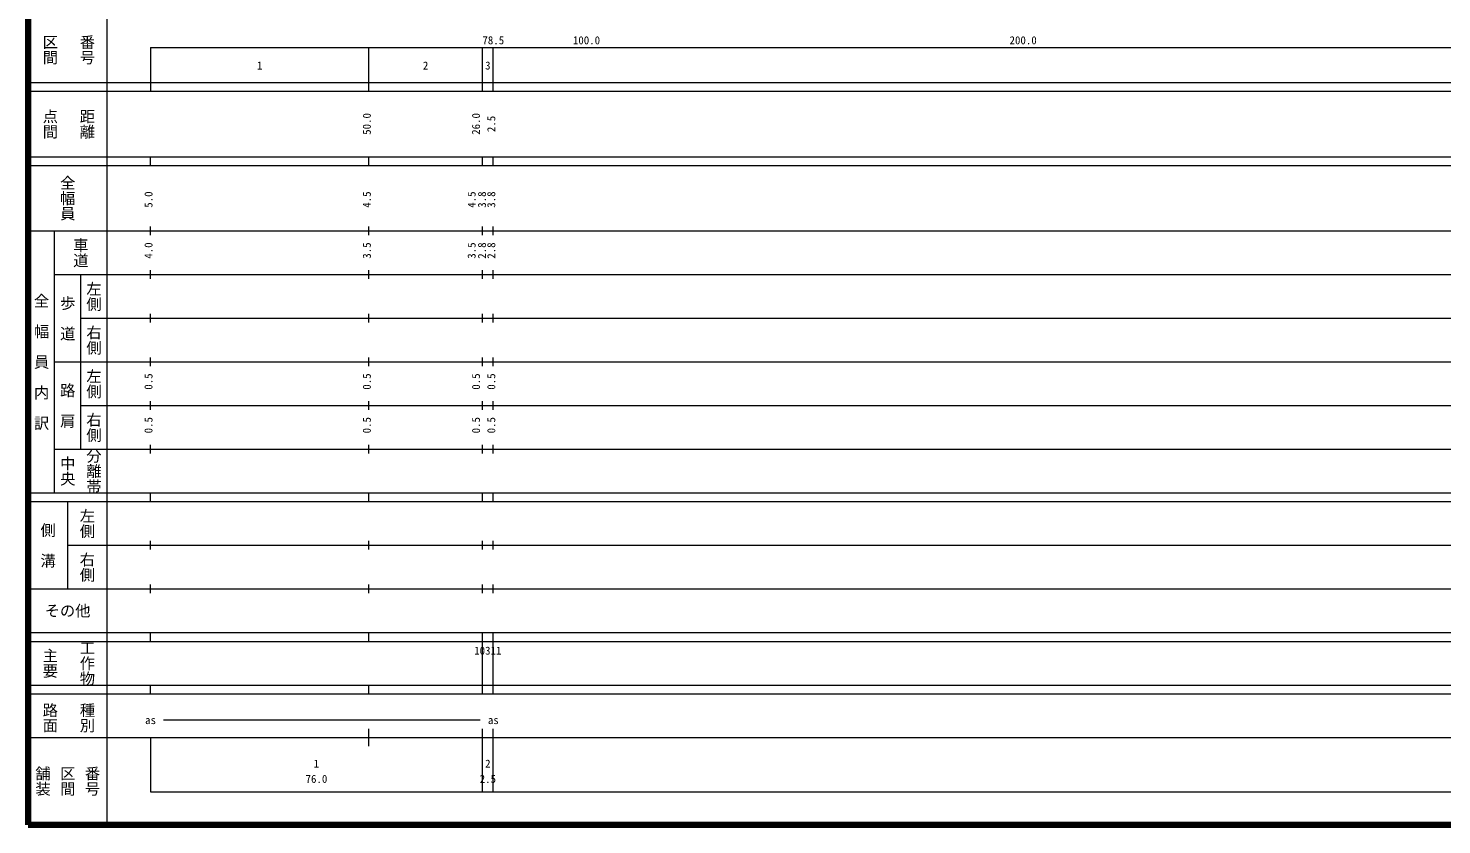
# Model space of a CAD drawing. Units: millimetres on the paper, enlarged 1000 times. Extents: x 40000 to 680000, y 20000 to 380000.
# Drawn here: x 40000 to 363711, y 20000 to 202409 of the extents above; entities that cross this region are included whole.
import ezdxf
from ezdxf.enums import TextEntityAlignment as Align

# ---------------------------------------------------------------- set-up
doc = ezdxf.new("R2010")
doc.units = ezdxf.units.MM
doc.header["$LTSCALE"] = 1000
doc.layers.add('M-TTL', color=2, linetype='Continuous', lineweight=140)
doc.layers.add('M-TTL-BAND', color=7, linetype='Continuous', lineweight=13)
doc.styles.add('@ＭＳ ゴシック', font='')
doc.styles.add('ＭＳ ゴシック', font='')
doc.styles.get('@ＭＳ ゴシック').set_extended_font_data('@MS Gothic')
doc.styles.get('ＭＳ ゴシック').set_extended_font_data('MS Gothic')

msp = doc.modelspace()

# ---------------------------------------------------------------- linework, layer by layer
at = {"layer": 'M-TTL'}
for p, q in [((40000, 380000), (40000, 20000)), ((40000, 20000), (680000, 20000))]:
    msp.add_line(p, q, dxfattribs=at)
at = {"layer": 'M-TTL-BAND'}
for p, q in [((58000, 370000), (58000, 20000)), ((68000, 198000), (579000, 198000)), ((68000, 198000), (68000, 188000)), ((118000, 188000), (118000, 198000)), ((144000, 188000), (144000, 198000)), ((146500, 188000), (146500, 198000)), ((40000, 190000), (579000, 190000)), ((40000, 188000), (579000, 188000)), ((40000, 173000), (579000, 173000)), ((68000, 171000), (68000, 173000)), ((118000, 171000), (118000, 173000)), ((144000, 171000), (144000, 173000)), ((146500, 171000), (146500, 173000)), ((40000, 171000), (579000, 171000)), ((40000, 156000), (579000, 156000)), ((46000, 96000), (46000, 156000)), ((68000, 155000), (68000, 157000)), ((118000, 155000), (118000, 157000)), ((144000, 155000), (144000, 157000)), ((146500, 155000), (146500, 157000)), ((46000, 146000), (579000, 146000)), ((52000, 146000), (52000, 106000)), ((68000, 145000), (68000, 147000)), ((118000, 145000), (118000, 147000)), ((144000, 145000), (144000, 147000)), ((146500, 145000), (146500, 147000)), ((52000, 136000), (579000, 136000)), ((68000, 135000), (68000, 137000)), ((118000, 135000), (118000, 137000)), ((144000, 135000), (144000, 137000)), ((146500, 135000), (146500, 137000)), ((68000, 125000), (68000, 127000)), ((118000, 125000), (118000, 127000)), ((144000, 125000), (144000, 127000)), ((146500, 125000), (146500, 127000)), ((46000, 126000), (579000, 126000)), ((68000, 115000), (68000, 117000)), ((118000, 115000), (118000, 117000)), ((144000, 115000), (144000, 117000)), ((146500, 115000), (146500, 117000)), ((52000, 116000), (579000, 116000)), ((68000, 105000), (68000, 107000)), ((118000, 105000), (118000, 107000)), ((144000, 105000), (144000, 107000)), ((146500, 105000), (146500, 107000)), ((46000, 106000), (579000, 106000)), ((40000, 96000), (579000, 96000)), ((40000, 94000), (579000, 94000)), ((49000, 94000), (49000, 74000)), ((68000, 94000), (68000, 96000)), ((118000, 94000), (118000, 96000)), ((144000, 94000), (144000, 96000)), ((146500, 94000), (146500, 96000)), ((68000, 83000), (68000, 85000)), ((118000, 83000), (118000, 85000)), ((144000, 83000), (144000, 85000)), ((146500, 83000), (146500, 85000)), ((49000, 84000), (579000, 84000)), ((68000, 73000), (68000, 75000)), ((118000, 73000), (118000, 75000)), ((144000, 73000), (144000, 75000)), ((146500, 73000), (146500, 75000)), ((40000, 74000), (579000, 74000)), ((40000, 64000), (579000, 64000)), ((40000, 62000), (579000, 62000)), ((68000, 62000), (68000, 64000)), ((118000, 62000), (118000, 64000)), ((144000, 62000), (144000, 64000)), ((144000, 52000), (144000, 62000)), ((146500, 62000), (146500, 64000)), ((146500, 52000), (146500, 62000)), ((40000, 52000), (579000, 52000)), ((68000, 50000), (68000, 52000)), ((118000, 50000), (118000, 52000)), ((144000, 50000), (144000, 52000)), ((146500, 50000), (146500, 52000)), ((40000, 50000), (579000, 50000)), ((71000, 44000), (143500, 44000)), ((40000, 40000), (579000, 40000)), ((68000, 40000), (68000, 27500)), ((118000, 38000), (118000, 42000)), ((144000, 27500), (144000, 42000)), ((146500, 27500), (146500, 42000)), ((68000, 27500), (579000, 27500))]:
    msp.add_line(p, q, dxfattribs=at)

# ---------------------------------------------------------------- texts
at = {"layer": 'M-TTL-BAND', "style": '@ＭＳ ゴシック'}
for s, p in [('番号', (53500, 197500)), ('区間', (45000, 197500)), ('点間', (45000, 180500)), ('距離', (53500, 180500)), ('全幅員', (49000, 163500)), ('車道', (52000, 151000)), ('左側', (55000, 141000)), ('全\u3000幅\u3000員\u3000内\u3000訳', (43000, 126000)), ('歩\u3000道', (49000, 136000)), ('右側', (55000, 131000)), ('左側', (55000, 121000)), ('路\u3000肩', (49000, 116000)), ('右側', (55000, 111000)), ('中央', (49000, 101000)), ('分離帯', (55000, 101000)), ('左側', (53500, 89000)), ('側\u3000溝', (44500, 84000)), ('右側', (53500, 79000)), ('工作物', (53500, 57000)), ('主要', (45000, 57000)), ('路面', (45000, 44500)), ('種別', (53500, 44500)), ('舗装', (43333, 30000)), ('区間', (49000, 30000)), ('番号', (54667, 30000))]:
    msp.add_text(s, height=2566, rotation=270, dxfattribs=at).set_placement(p, align=Align.MIDDLE_CENTER)
at = {"layer": 'M-TTL-BAND', "style": 'ＭＳ ゴシック'}
for s, p in [('78.5', (146500, 198195)), ('100.0', (167844, 198195)), ('200.0', (267844, 198195)), ('1', (93000, 192405)), ('2', (131000, 192405)), ('3', (145250, 192405)), ('as', (68000, 42500)), ('as', (146500, 42500)), ('1', (106000, 32523)), ('2', (145250, 32523)), ('76.0', (106000, 29033)), ('2.5', (145250, 29033))]:
    msp.add_text(s, height=1833, dxfattribs=at).set_placement(p, align=Align.BOTTOM_CENTER)
for s, p in [('50.0', (119000, 180500)), ('26.0', (144000, 180500)), ('2.5', (147500, 180500)), ('5.0', (69000, 163174)), ('4.5', (119000, 163174)), ('4.5', (143000, 163174)), ('3.8', (145370, 163174)), ('3.8', (147500, 163174)), ('4.0', (69000, 151500)), ('3.5', (119000, 151500)), ('3.5', (143000, 151500)), ('2.8', (145370, 151500)), ('2.8', (147500, 151500)), ('0.5', (69000, 121500)), ('0.5', (119000, 121500)), ('0.5', (144000, 121500)), ('0.5', (147500, 121500)), ('0.5', (69000, 111500)), ('0.5', (119000, 111500)), ('0.5', (144000, 111500)), ('0.5', (147500, 111500))]:
    msp.add_text(s, height=1833, rotation=90, dxfattribs=at).set_placement(p, align=Align.BOTTOM_CENTER)
msp.add_text('その他', height=2566, dxfattribs=at).set_placement((49000, 69000), align=Align.MIDDLE_CENTER)
msp.add_text('10311', height=1833, dxfattribs=at).set_placement((142125, 58405), align=Align.BOTTOM_LEFT)

doc.saveas('drawing.dxf')
